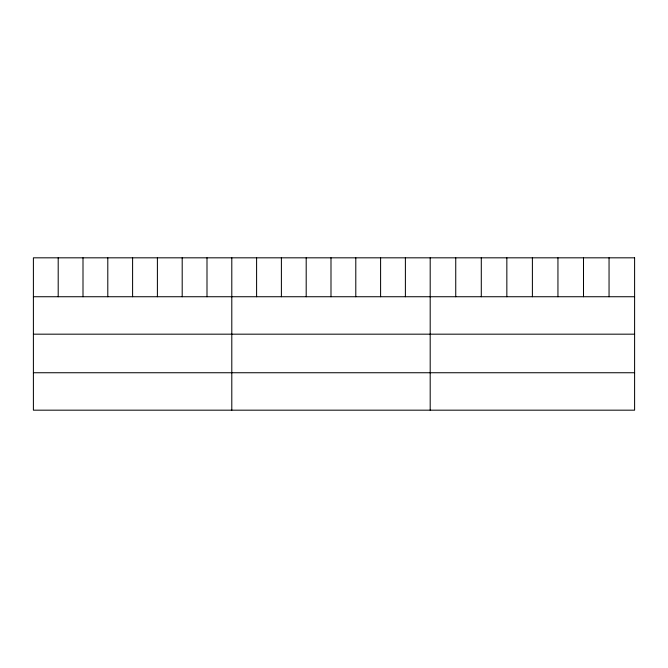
<?xml version="1.0" encoding="UTF-8"?>
<svg xmlns="http://www.w3.org/2000/svg" width="668" height="668" viewBox="0 0 668 668"><rect width="100%" height="100%" fill="white"/><g stroke="black" fill="none" stroke-linecap="round" stroke-linejoin="round"><path stroke-width="1" d="M33.4 296.734L634.6 296.734M33.4 334.175L634.6 334.175M33.4 372.744L634.6 372.744M609.049 257.823L609.049 296.734M583.498 257.823L583.498 296.734M557.947 257.823L557.947 296.734M532.396 257.823L532.396 296.734M506.845 257.823L506.845 296.734M481.294 257.823L481.294 296.734M455.743 257.823L455.743 296.734M430.192 257.823L430.192 410.177M405.392 257.823L405.392 296.734M380.593 257.823L380.593 296.734M355.793 257.823L355.793 296.734M330.994 257.823L330.994 296.734M306.195 257.823L306.195 296.734M281.395 257.823L281.395 296.734M256.596 257.823L256.596 296.734M231.796 257.823L231.796 410.177M206.996 257.823L206.996 296.734M182.197 257.823L182.197 296.734M157.397 257.823L157.397 296.734M132.598 257.823L132.598 296.734M107.798 257.823L107.798 296.734M82.999 257.823L82.999 296.734M58.2 257.823L58.2 296.734M634.6 257.823L33.4 257.823L33.4 410.177L634.6 410.177L634.6 257.823"/></g></svg>
